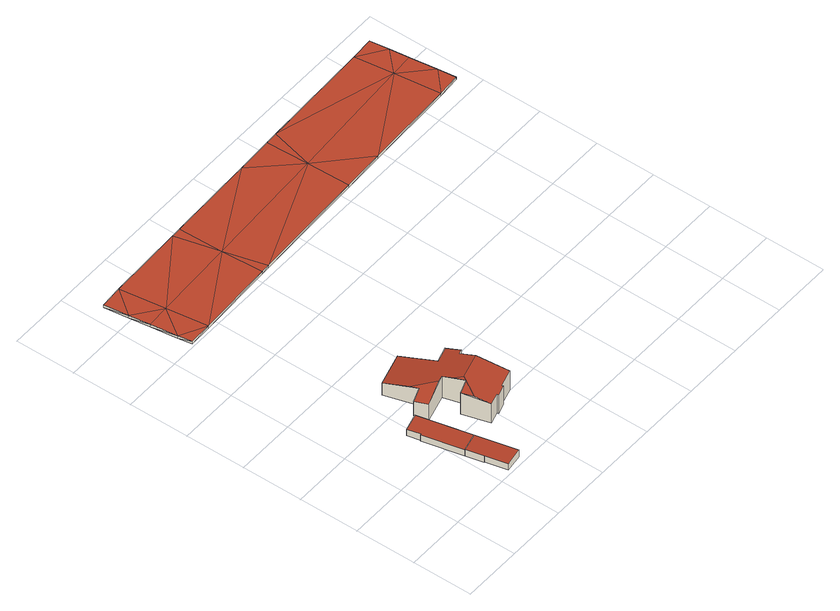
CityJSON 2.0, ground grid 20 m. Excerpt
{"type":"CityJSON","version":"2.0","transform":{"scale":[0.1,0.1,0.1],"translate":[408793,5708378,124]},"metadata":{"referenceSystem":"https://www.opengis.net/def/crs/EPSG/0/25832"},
"CityObjects":{
"building1":{"type":"Building","attributes":{"Gemeindeschluessel":"05978036","Geometrietyp2DReferenz":"3000","function":"31001_1000","roofType":"2100","measuredHeight":2.81},"geometry":[{"type":"MultiSurface","lod":"2","boundaries":[[[0,1,2,3]],[[1,4,5,2]],[[4,6,7,5]],[[6,8,9,7]],[[8,10,11,9]],[[10,0,3,11]],[[10,8,6,4,1,0]],[[3,2,5,7,9,11]]],"semantics":{"surfaces":[{"type":"WallSurface"},{"type":"RoofSurface"},{"type":"GroundSurface"}],"values":[0,0,0,0,0,0,1,2]}}]},
"building2":{"type":"Building","attributes":{"Gemeindeschluessel":"05978036","Geometrietyp2DReferenz":"3000","function":"31001_2460","roofType":"2100","measuredHeight":2.79},"geometry":[{"type":"MultiSurface","lod":"2","boundaries":[[[12,13,14,15]],[[13,16,17,14]],[[16,18,19,17]],[[18,6,7,19]],[[6,20,5,7]],[[20,12,15,5]],[[20,6,18,16,13,12]],[[15,14,17,19,7,5]]],"semantics":{"surfaces":[{"type":"WallSurface"},{"type":"RoofSurface"},{"type":"GroundSurface"}],"values":[0,0,0,0,0,0,1,2]}}]},
"building3":{"type":"Building","attributes":{"Gemeindeschluessel":"05978036","Geometrietyp2DReferenz":"3000","function":"31001_2000","roofType":"5000","measuredHeight":9.71},"geometry":[{"type":"MultiSurface","lod":"2","boundaries":[[[21,22,23,24]],[[22,25,26,23]],[[25,27,28,26]],[[27,29,30,28]],[[29,31,32,30]],[[31,33,34,32]],[[33,35,36,34]],[[35,37,38,36]],[[37,39,40,38]],[[39,41,42,40]],[[41,43,44,42]],[[43,45,46,44]],[[45,47,48,46]],[[47,49,50,48]],[[49,51,52,50]],[[51,53,54,52]],[[53,55,56,54]],[[55,21,24,56]],[[57,58,29,27,25]],[[59,60,21,55,61]],[[45,43,62,59,61,53,51,49,47]],[[35,33,31,58,57,22,60,59,62,41,39,37]],[[22,21,60]],[[25,22,57]],[[31,29,58]],[[43,41,62]],[[55,53,61]],[[24,23,26,28,30,32,34,36,38,40,42,44,46,48,50,52,54,56]]],"semantics":{"surfaces":[{"type":"WallSurface"},{"type":"RoofSurface"},{"type":"GroundSurface"}],"values":[0,0,0,0,0,0,0,0,0,0,0,0,0,0,0,0,0,0,1,1,1,1,0,0,0,0,0,2]}}]},
"building4":{"type":"Building","attributes":{"Geometrietyp2DReferenz":"3000","Gemeindeschluessel":"05978036","function":"53001_1800","roofType":"9999","measuredHeight":1},"geometry":[{"type":"MultiSurface","lod":"2","boundaries":[[[63,64,65]],[[63,65,66]],[[64,67,68]],[[64,68,65]],[[67,69,70]],[[67,70,68]],[[69,71,72]],[[69,72,70]],[[71,73,74]],[[71,74,72]],[[73,75,76]],[[73,76,74]],[[75,77,78]],[[75,78,76]],[[77,79,80]],[[77,80,78]],[[79,81,82]],[[79,82,80]],[[81,83,84]],[[81,84,82]],[[83,85,86]],[[83,86,84]],[[85,87,88]],[[85,88,86]],[[87,89,90]],[[87,90,88]],[[89,91,92]],[[89,92,90]],[[91,93,94]],[[91,94,92]],[[93,95,96]],[[93,96,94]],[[95,97,98]],[[95,98,96]],[[97,99,100]],[[97,100,98]],[[99,101,102]],[[99,102,100]],[[101,103,104]],[[101,104,102]],[[103,105,106]],[[103,106,104]],[[105,107,108]],[[105,108,106]],[[107,63,66]],[[107,66,108]],[[66,65,109]],[[72,74,110]],[[109,72,110]],[[70,72,109]],[[65,70,109]],[[68,70,65]],[[76,78,111]],[[110,76,111]],[[74,76,110]],[[80,82,84]],[[112,80,84]],[[111,80,112]],[[78,80,111]],[[84,86,112]],[[66,109,108]],[[104,106,108]],[[110,100,102]],[[109,110,102]],[[104,109,102]],[[108,109,104]],[[98,100,110]],[[98,111,96]],[[110,111,98]],[[92,88,90]],[[112,88,92]],[[94,112,92]],[[111,112,94]],[[96,111,94]],[[88,112,86]],[[113,64,63]],[[114,73,71]],[[114,71,113]],[[113,71,69]],[[113,69,64]],[[64,69,67]],[[115,77,75]],[[115,75,114]],[[114,75,73]],[[83,81,79]],[[83,79,116]],[[116,79,115]],[[115,79,77]],[[116,85,83]],[[107,113,63]],[[107,105,103]],[[101,99,114]],[[101,114,113]],[[95,115,97]],[[101,113,103]],[[103,113,107]],[[114,99,97]],[[97,115,114]],[[89,87,91]],[[91,87,116]],[[91,116,93]],[[93,116,115]],[[93,115,95]],[[85,116,87]]],"semantics":{"surfaces":[{"type":"WallSurface"},{"type":"GroundSurface"},{"type":"RoofSurface"}],"values":[0,0,0,0,0,0,0,0,0,0,0,0,0,0,0,0,0,0,0,0,0,0,0,0,0,0,0,0,0,0,0,0,0,0,0,0,0,0,0,0,0,0,0,0,0,0,1,1,1,1,1,1,1,1,1,1,1,1,1,1,1,1,1,1,1,1,1,1,1,1,1,1,1,1,1,2,2,2,2,2,2,2,2,2,2,2,2,2,2,2,2,2,2,2,2,2,2,2,2,2,2,2,2,2]}}]}
},
"vertices":[
[220,77,48],[219,77,48],[219,77,23],[220,77,23],[205,135,48],[205,135,23],[264,148,51],[264,148,23],[295,14,51],[295,14,23],[236,6,48],[236,6,23],
[175,268,47],[178,269,47],[178,269,23],[175,268,23],[168,312,47],[168,312,23],[224,325,51],[224,325,23],[205,135,47],
[376,264,104],[356,334,92],[356,334,9],[376,264,9],[265,308,70],[265,308,9],[252,352,66],[252,352,9],[292,364,78],[292,364,9],[261,471,57],[261,471,9],[370,502,57],[370,502,9],[404,384,84],[404,384,9],[455,399,84],[455,399,9],[469,353,95],[469,353,9],[455,349,95],[455,349,9],[496,202,84],[496,202,9],[438,185,84],[438,185,9],[439,181,83],[439,181,9],[404,170,83],[404,170,9],[402,175,84],[402,175,9],[363,164,84],[363,164,9],[337,253,92],[337,253,9],[338,329,92],[285,389,76],[384,277,106],[367,297,101],[349,213,95],[468,301,106],
[1284,1171,85],[1297,1081,85],[1297,1081,75],[1284,1171,75],[1304,1021,85],[1304,1021,75],[1229,1017,84],[1229,1017,74],[930,1006,83],[930,1006,73],[792,1001,83],[792,1001,73],[408,986,81],[408,986,71],[379,985,81],[379,985,71],[121,975,80],[121,975,70],[46,972,80],[46,972,70],[39,1018,80],[39,1018,70],[27,1106,80],[27,1106,70],[17,1176,80],[17,1176,70],[6,1256,80],[6,1256,70],[81,1260,80],[81,1260,70],[335,1268,81],[335,1268,71],[369,1269,81],[369,1269,71],[661,1278,82],[661,1278,72],[782,1282,83],[782,1282,73],[822,1283,83],[822,1283,73],[1192,1295,84],[1192,1295,74],[1267,1299,85],[1267,1299,75],[1276,1235,85],[1276,1235,75],[1209,1167,74],[787,1142,73],[373,1122,71],[102,1110,70],[1209,1167,84],[787,1142,83],[373,1122,81],[102,1110,80]
]}
